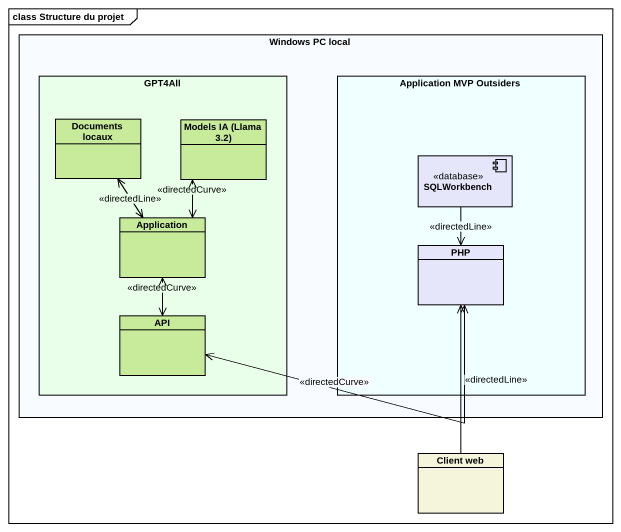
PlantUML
@startuml
mainframe class Structure du projet
allowmixing
hide circle
hide empty members
rectangle "Windows PC local" as Windows_PC_local {
  rectangle GPT4All #E9FFE9 {
    class "Documents locaux" as Documents_locaux #C7EB9B
    class "Models IA (Llama 3.2)" as Models_IA_Llama_3_2 #C7EB9B
    class Application #C7EB9B
    class API #C7EB9B
  }
  rectangle "Application MVP Outsiders" as Application_MVP_Outsiders #F0FFFF {
    component SQLWorkbench <<database>> #E6E6FA
    class PHP #E6E6FA
  }
}
class "Client web" as Client_web #F5F5DC
Documents_locaux <--> Application : <<directedLine>>
Models_IA_Llama_3_2 <--> Application : <<directedCurve>>
SQLWorkbench --> PHP : <<directedLine>>
Application <--> API : <<directedCurve>>
PHP <-- Client_web : <<directedLine>>
API <-right-> PHP : <<directedCurve>>
@enduml
